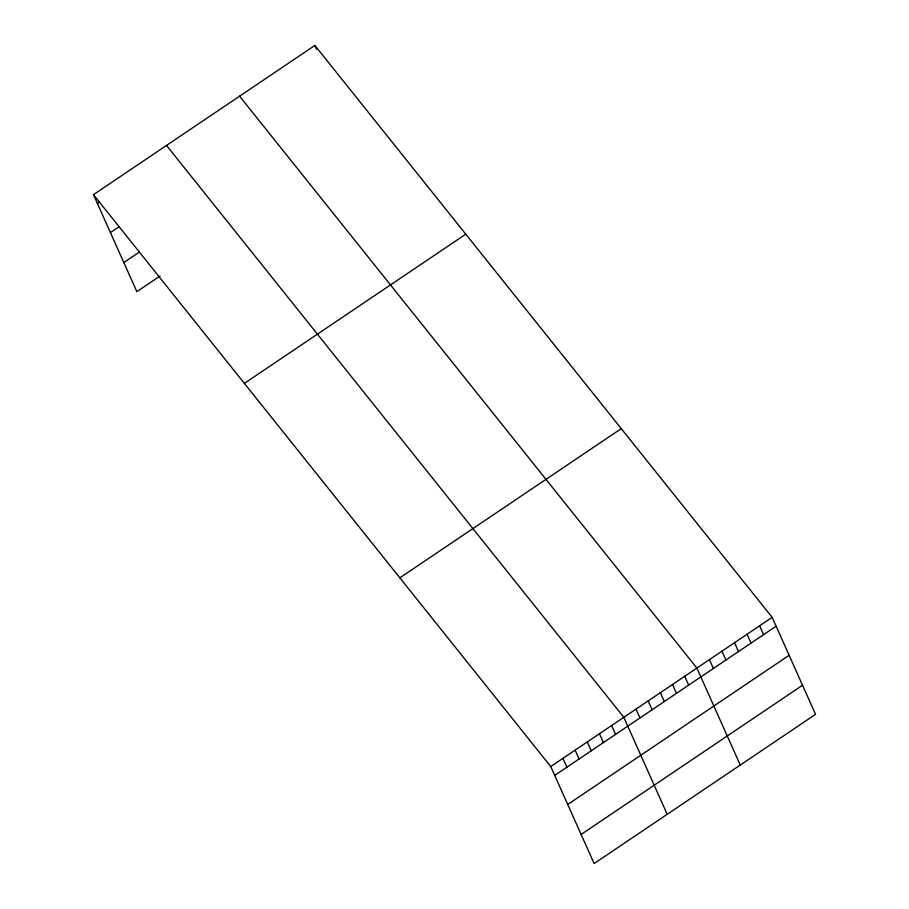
<?xml version="1.0" encoding="UTF-8"?>
<svg xmlns="http://www.w3.org/2000/svg" width="909" height="909" viewBox="0 0 909 909"><rect width="100%" height="100%" fill="white"/><g stroke="black" fill="none" stroke-linecap="round" stroke-linejoin="round"><path stroke-width="1.36" d="M93.457 194.662L314.866 45.45L772.161 617.347L815.543 714.338L594.134 863.55L550.752 766.56L93.457 194.662L136.839 291.653L160.086 275.984M97.411 203.514L99.626 202.025M110.421 232.602L119.272 226.625M123.829 262.565L139.327 252.123M244.362 383.393L465.772 234.181M399.846 577.84L621.256 428.628M550.752 766.56L772.161 617.347M554.706 775.411L776.127 626.199M567.716 804.499L789.137 655.287M581.124 834.462L802.533 685.25M239.578 96.184L696.885 668.081L740.267 765.071M166.517 145.429L623.824 717.326L667.206 814.305M759.617 625.801L763.571 634.652M747.073 634.255L751.027 643.106M734.529 642.72L738.483 651.56M721.973 651.174L725.939 660.014M709.429 659.627L713.395 668.479M684.704 676.285L688.67 685.136M672.535 684.5L676.489 693.34M660.354 692.703L664.309 701.555M648.174 700.907L652.128 709.759M635.993 709.122L639.959 717.962M314.866 45.45L316.559 49.245M611.643 725.53L615.598 734.381M599.463 733.733L603.417 742.585M587.282 741.949L591.248 750.789M575.113 750.152L579.067 759.004M562.932 758.356L566.886 767.207"/></g></svg>
